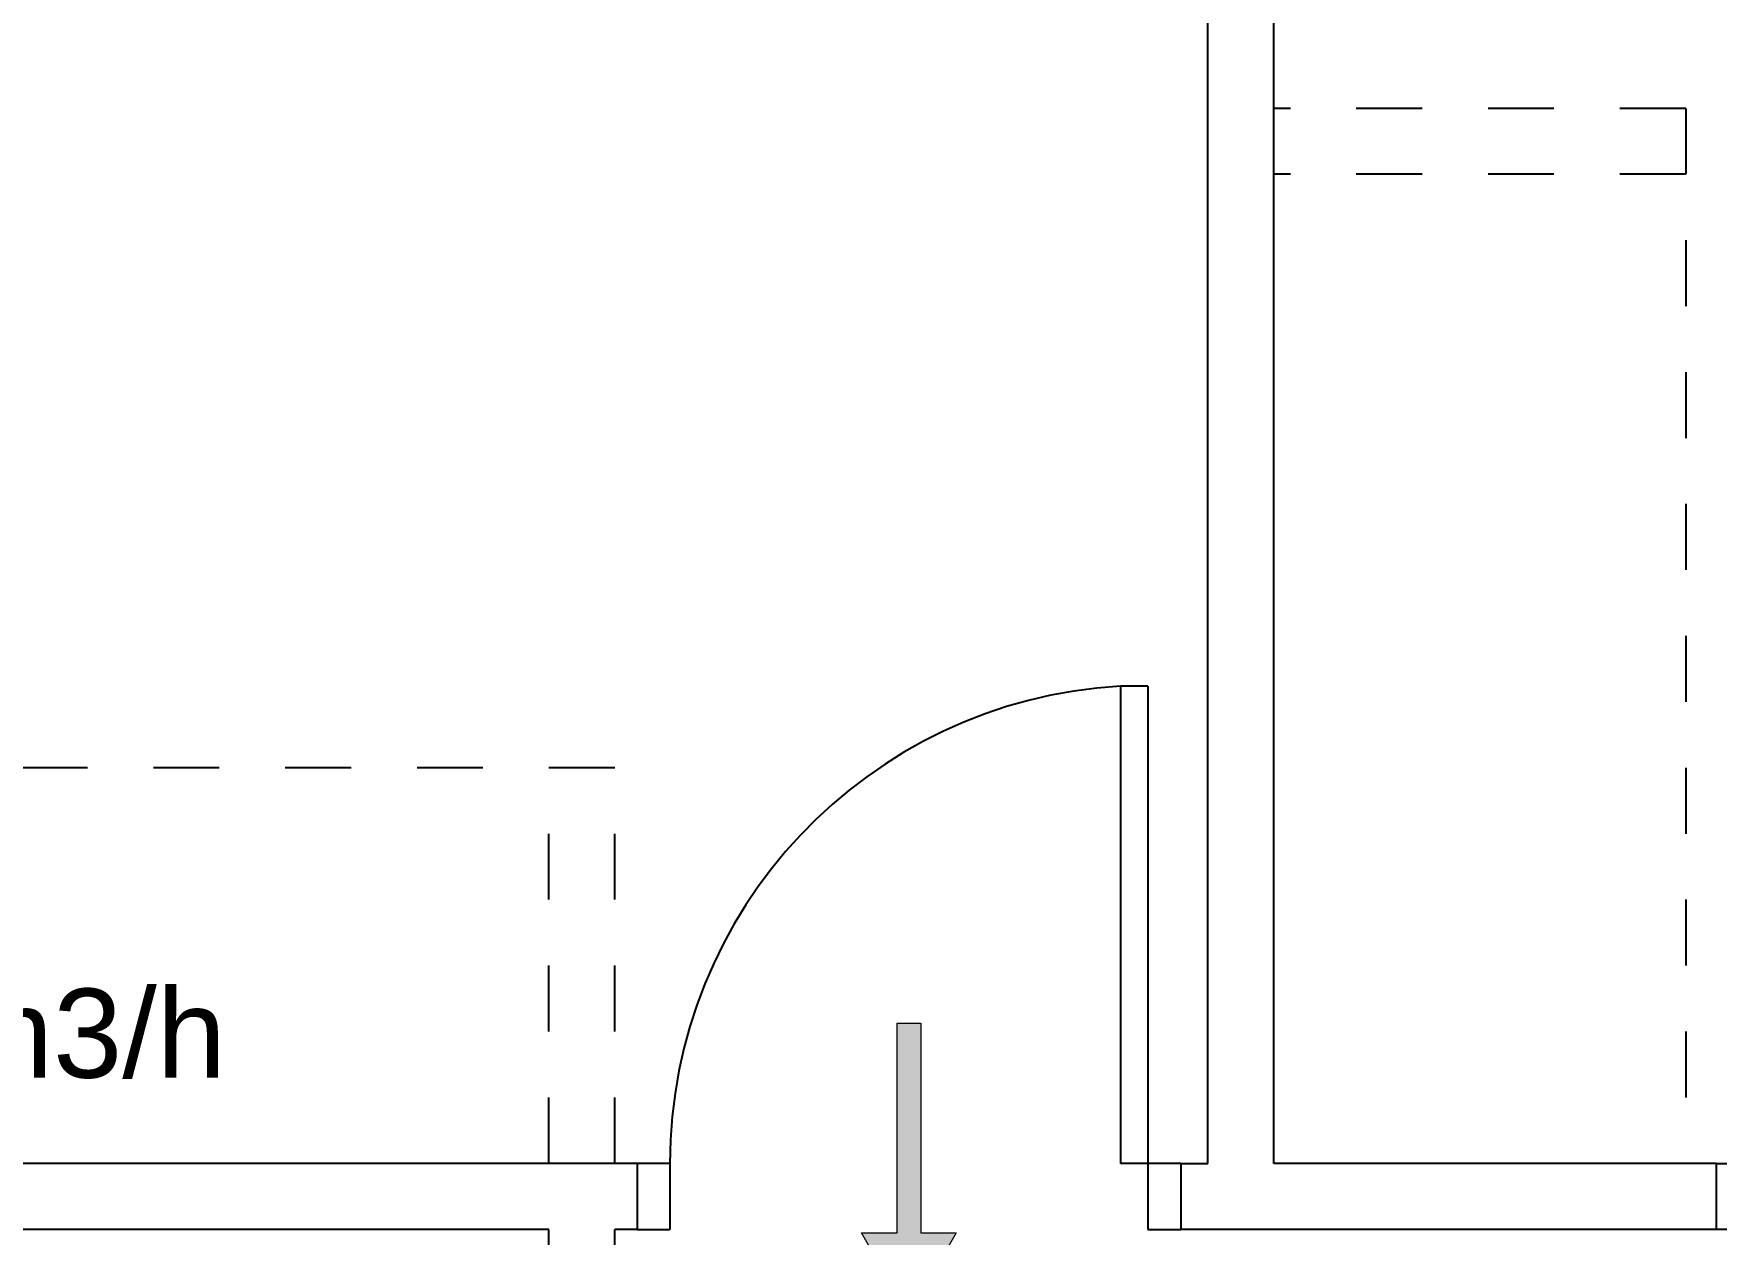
# Model space of a CAD drawing. Header units: millimetres. Extents: x 441156 to 441876, y 4514765 to 4515211.
# Drawn here: x 441308.251 to 441310.804, y 4514932.859 to 4514934.679 of the extents above; entities that cross this region are included whole.
import ezdxf
from ezdxf.enums import TextEntityAlignment as Align

# ---------------------------------------------------------------- set-up
doc = ezdxf.new("R2010")
doc.units = ezdxf.units.MM
doc.linetypes.add('CONTINUA', pattern=[0])
doc.linetypes.add('RAYITAS', pattern=[0.375, 0.25, -0.125])
for name, color, linetype in [('01_mono PRIMERA', 2, 'Continuous'), ('01_proyección', 4, 'RAYITAS'), ('01_textos', 7, 'Continuous'), ('Instalaciones_ventilación_texto', 7, 'Continuous')]:
    doc.layers.add(name, color=color, linetype=linetype)
doc.styles.add('NIEVES2', font='sanss___.ttf')

# ---------------------------------------------------------------- blocks, each defined once
blk = doc.blocks.new('A$C11D349B9')
at = {"layer": '01_mono PRIMERA', "color": 254}
for p, q in [((4.968, 9.6647), (4.968, 13.3997)), ((5.068, 9.6647), (5.068, 12.8247)), ((4.8768, 10.3885), (4.8354, 10.3885)), ((4.8354, 10.3885), (4.8354, 9.6647)), ((4.8768, 10.3885), (4.8768, 9.5647)), ((4.1018, 9.6647), (1.733, 9.6647)), ((4.1518, 9.6647), (4.1018, 9.6647)), ((4.1018, 9.6647), (4.1018, 9.5647)), ((4.1518, 9.6647), (4.1518, 9.5647)), ((4.9268, 9.6647), (4.8354, 9.6647)), ((4.9268, 9.6647), (4.9268, 9.5647)), ((4.9268, 9.6647), (4.968, 9.6647)), ((5.7393, 9.6647), (5.068, 9.6647)), ((5.7393, 9.6647), (5.8308, 9.6647)), ((5.7393, 9.6647), (5.7393, 9.5647)), ((3.968, 9.5647), (2.608, 9.5647, 0)), ((3.968, 9.5146), (3.968, 9.5647)), ((4.1018, 9.5647), (4.068, 9.5647)), ((4.068, 9.5146), (4.068, 9.5647)), ((4.1018, 9.5647), (4.1518, 9.5647)), ((4.8768, 9.5647), (4.9268, 9.5647)), ((5.7393, 9.5647), (4.9268, 9.5647)), ((5.7893, 9.5647), (5.7393, 9.5647))]:
    blk.add_line(p, q, dxfattribs=at)
blk.add_arc((4.8768, 9.6647), 0.725, 93.2758, 180, dxfattribs=at)
at = {"layer": '01_proyección', "color": 120, "ltscale": 0.25}
for p, q in [((5.693, 11.2647, 0), (5.068, 11.2647, 0)), ((5.693, 11.2647, 0), (5.693, 9.6647, 0)), ((5.693, 11.1647, 0), (5.068, 11.1647, 0)), ((4.068, 10.2647), (1.733, 10.2647)), ((3.968, 9.6647, 0), (3.968, 10.2647, 0)), ((4.068, 9.6647, 0), (4.068, 10.2647, 0))]:
    blk.add_line(p, q, dxfattribs=at)

msp = doc.modelspace()

# ---------------------------------------------------------------- hatches: boundary and pattern name
at = {"layer": 'Instalaciones_ventilación_texto', "lineweight": 0}
msp.add_hatch(color=10, dxfattribs=at).paths.add_polyline_path([(441309.5963232, 4514933.17891902), (441309.59638652, 4514932.8608), (441309.65020364, 4514932.86081072), (441309.57847247, 4514932.73522314), (441309.50669131, 4514932.86078215), (441309.56050843, 4514932.86079286), (441309.56044512, 4514933.17891188)])

# ---------------------------------------------------------------- linework, layer by layer
at = {"layer": 'Instalaciones_ventilación_texto', "color": 10, "lineweight": 0}
msp.add_lwpolyline([(441309.5963232, 4514933.17891902), (441309.59638652, 4514932.8608), (441309.65020364, 4514932.86081072), (441309.57847247, 4514932.73522314), (441309.50669131, 4514932.86078215), (441309.56050843, 4514932.86079286), (441309.56044512, 4514933.17891188)], close=True, dxfattribs=at)

# ---------------------------------------------------------------- block references
at = {"layer": '01_mono PRIMERA', "color": 254, "linetype": 'CONTINUA'}
msp.add_blockref('A$C11D349B9', (441305.06417324, 4514923.30153799, 0.0000052), dxfattribs=at)

# ---------------------------------------------------------------- texts
at = {"layer": '01_textos', "style": 'NIEVES2'}
msp.add_text('Baño 2: 28.8 m3/h', height=0.135, rotation=0.00000008, dxfattribs=at).set_placement((441307.77172596, 4514933.09624431, 0.00004749), align=Align.CENTER)

doc.saveas('drawing.dxf')
